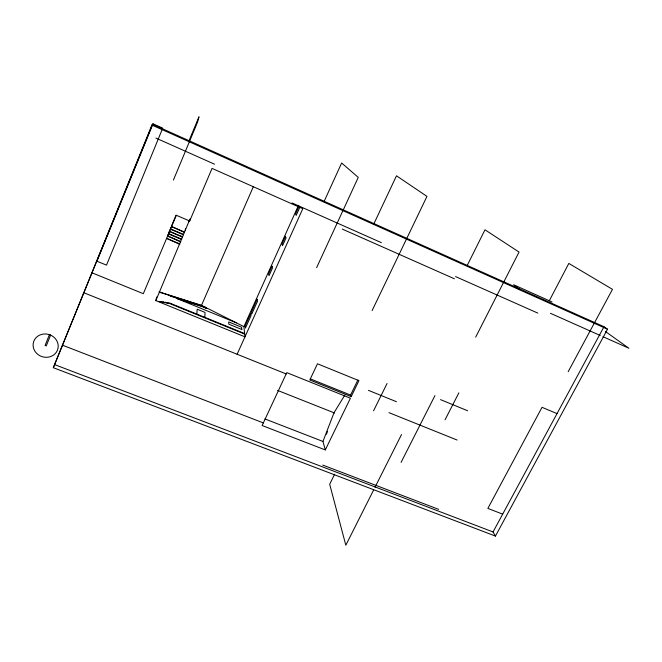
<?xml version="1.0" encoding="UTF-8"?>
<svg xmlns="http://www.w3.org/2000/svg" width="662" height="662" viewBox="0 0 662 662"><rect width="100%" height="100%" fill="white"/><g stroke="black" fill="none" stroke-linecap="round" stroke-linejoin="round"><path stroke-width="0.99" d="M204.848 317.355L205.046 312.431L197.185 309.22L196.829 314.094M92.184 272.885L143.323 293.688L176.349 215.282L189.688 221L189.994 218.981M236.425 322.857L177.259 298.661L177.325 298.223L205.203 307.185L204.939 307.797L207.463 308.608L201.405 305.554L159.476 292.207M188.637 222.192L188.893 220.57M185.211 230.235L185.509 228.547M298.305 205.75L243.914 326.614L244.973 336.834L155.843 300.614L189.605 219.916M160.8 302.087L158.706 301.367M155.843 300.614L156.728 296.973M181.694 239.156L168.479 233.562L169.422 231.179L170.275 229.16L183.473 234.77M181.628 239.536L168.38 233.926L167.527 235.945L180.701 241.928M325.299 449.928L350.413 398.201L286.778 372.64L262.119 425.534L325.299 449.928L322.957 441.455L333.996 412.782L344.794 395.148M326.432 434.239L327.541 431.343M49.41 334.682L45.082 345.448L46.266 345.903L50.593 335.137M53.324 367.7L152.541 124.332L603.992 326.73L607.517 329.213L495.441 536.079L53.324 367.7L151.896 125.052L153.013 123.802L162.72 128.155L106.508 265.139L96.925 261.209L153.013 123.802M188.902 141.014L198.997 116.777L197.615 122.007L173.419 180.056M170.928 227.455L170.366 228.804L183.531 234.406M171.698 225.502L176.034 215.2M189.688 221L212.047 168.396L302.807 208.704L237.112 354.253M201.405 305.554L253.447 186.452M299.042 206.13L295.509 213.983L296.195 215.365L299.762 207.454M324.024 201.653L341.65 162.993L358.258 177.399L316.618 267.647M373.865 223.855L396.48 175.802L426.965 196.391L372.11 310.594M351.183 396.621L309.808 379.98L317.47 363.786L358.936 380.658L351.183 396.621L350.57 395.065L357.852 380.054M334.633 474.174L329.684 484.261L345.829 545.223L373.625 489.996M373.567 410.821L387.047 383.488M467.207 265.47L484.989 229.797L519.041 252.065L475.688 337.132M375.015 487.232L401.536 434.529M401.073 462.399L434.942 395.586M445.063 419.782L458.874 392.831M549.294 300.755L568.832 263.426L612.466 289.335L568.17 371.73M495.441 536.079L493.049 531.958L603.992 326.73M159.021 291.826L201.645 305.397L205.203 307.185M170.117 296.071L176.953 298.248M186.725 301.351L191.608 302.906M177.259 298.661L207.719 308.451L243.914 326.614M322.758 465.063L438.707 509.376M54.872 364.712L493.049 531.958M264.916 418.93L322.957 441.455M502.681 514.142L487.861 508.408L542.029 407.312L557.032 413.609M62.758 345.307L263.335 422.919M277.601 390.423L334.6 413.014M388.942 412.641L457.111 440.04M84.074 292.836L286.174 373.939M310.337 378.871L350.57 395.065M368.477 390.365L396.422 401.702M244.634 333.549L169.497 302.964L169.381 303.568L167.362 302.625L244.692 334.095M440.536 399.633L467.645 410.763M167.527 235.945L180.767 241.547M179.841 243.947L166.576 238.345L179.766 244.328M169.422 231.179L182.613 236.781M169.323 231.535L182.547 237.145M184.45 232.039L171.301 226.437L184.392 232.395M292.041 202.953L381.37 242.648M455.555 276.584L537.834 313.118M342.279 229.085L454.422 278.801M550.445 313.3L600.252 335.485M603.024 336.718L628.9 348.253L605.341 331.455M155.918 138.085L214.529 164.193M552.058 301.996L513.629 284.751L520.034 289.716M151.896 125.052L607.517 329.213M167.271 303.113L165.227 302.286L167.271 303.113M165.128 302.774L163.075 301.938L165.128 302.774M162.968 302.435L160.907 301.599L162.968 302.435M250.749 313.399L245.172 325.787L245.42 328.071L251.047 315.584L250.749 313.399M257.104 299.282L251.486 311.761L251.792 313.929L257.46 301.351L257.104 299.282M272.008 266.174L268.582 273.795L269.029 275.665L272.487 267.986L272.008 266.174M285.454 236.317L281.971 244.046L282.542 245.676L286.05 237.881L285.454 236.317M50.014 334.873L48.434 334.368A12.652 11.602 16.7 0 0 33.373 347.558A12.652 11.602 16.7 0 0 53.25 355.271A12.652 11.602 16.7 0 0 51.52 335.568L50.014 334.873M241.812 329.494L228.82 324.198L228.713 321.939L241.597 327.202L241.812 329.494"/></g></svg>
